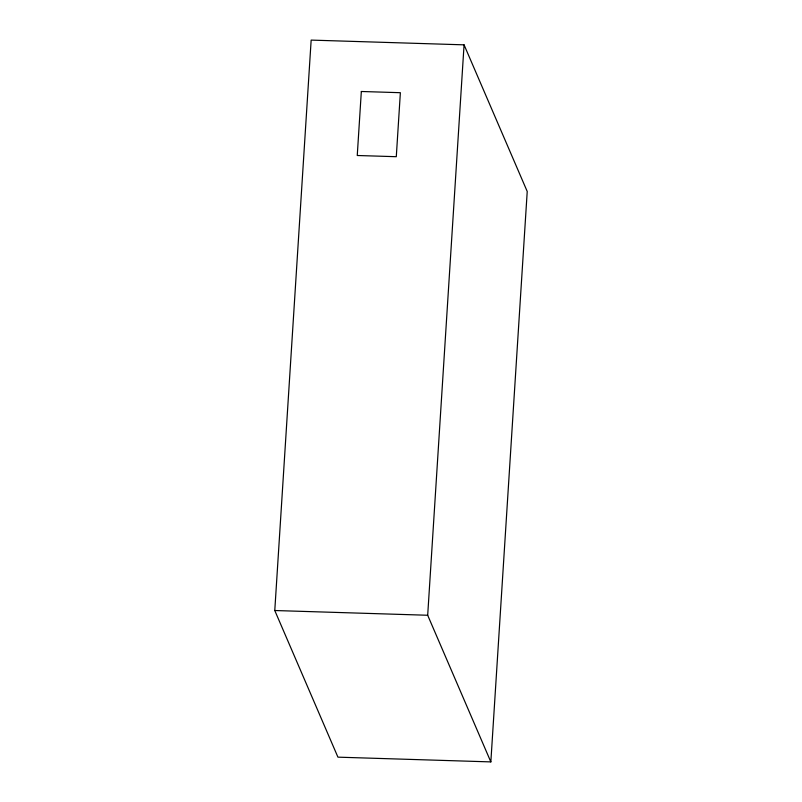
<?xml version="1.0" encoding="UTF-8"?>
<svg xmlns="http://www.w3.org/2000/svg" width="802" height="802" viewBox="0 0 802 802"><rect width="100%" height="100%" fill="white"/><g stroke="black" fill="none" stroke-linecap="round" stroke-linejoin="round"><path stroke-width="1.2" d="M274.775 610.522L311.156 40.1L464.067 44.842L527.225 191.477L490.844 761.9L337.933 757.158L274.775 610.522L427.687 615.254L490.844 761.9M427.687 615.254L464.067 44.842M361.331 91.488L357.251 155.498L396.288 156.701L400.368 92.701L361.331 91.488"/></g></svg>
